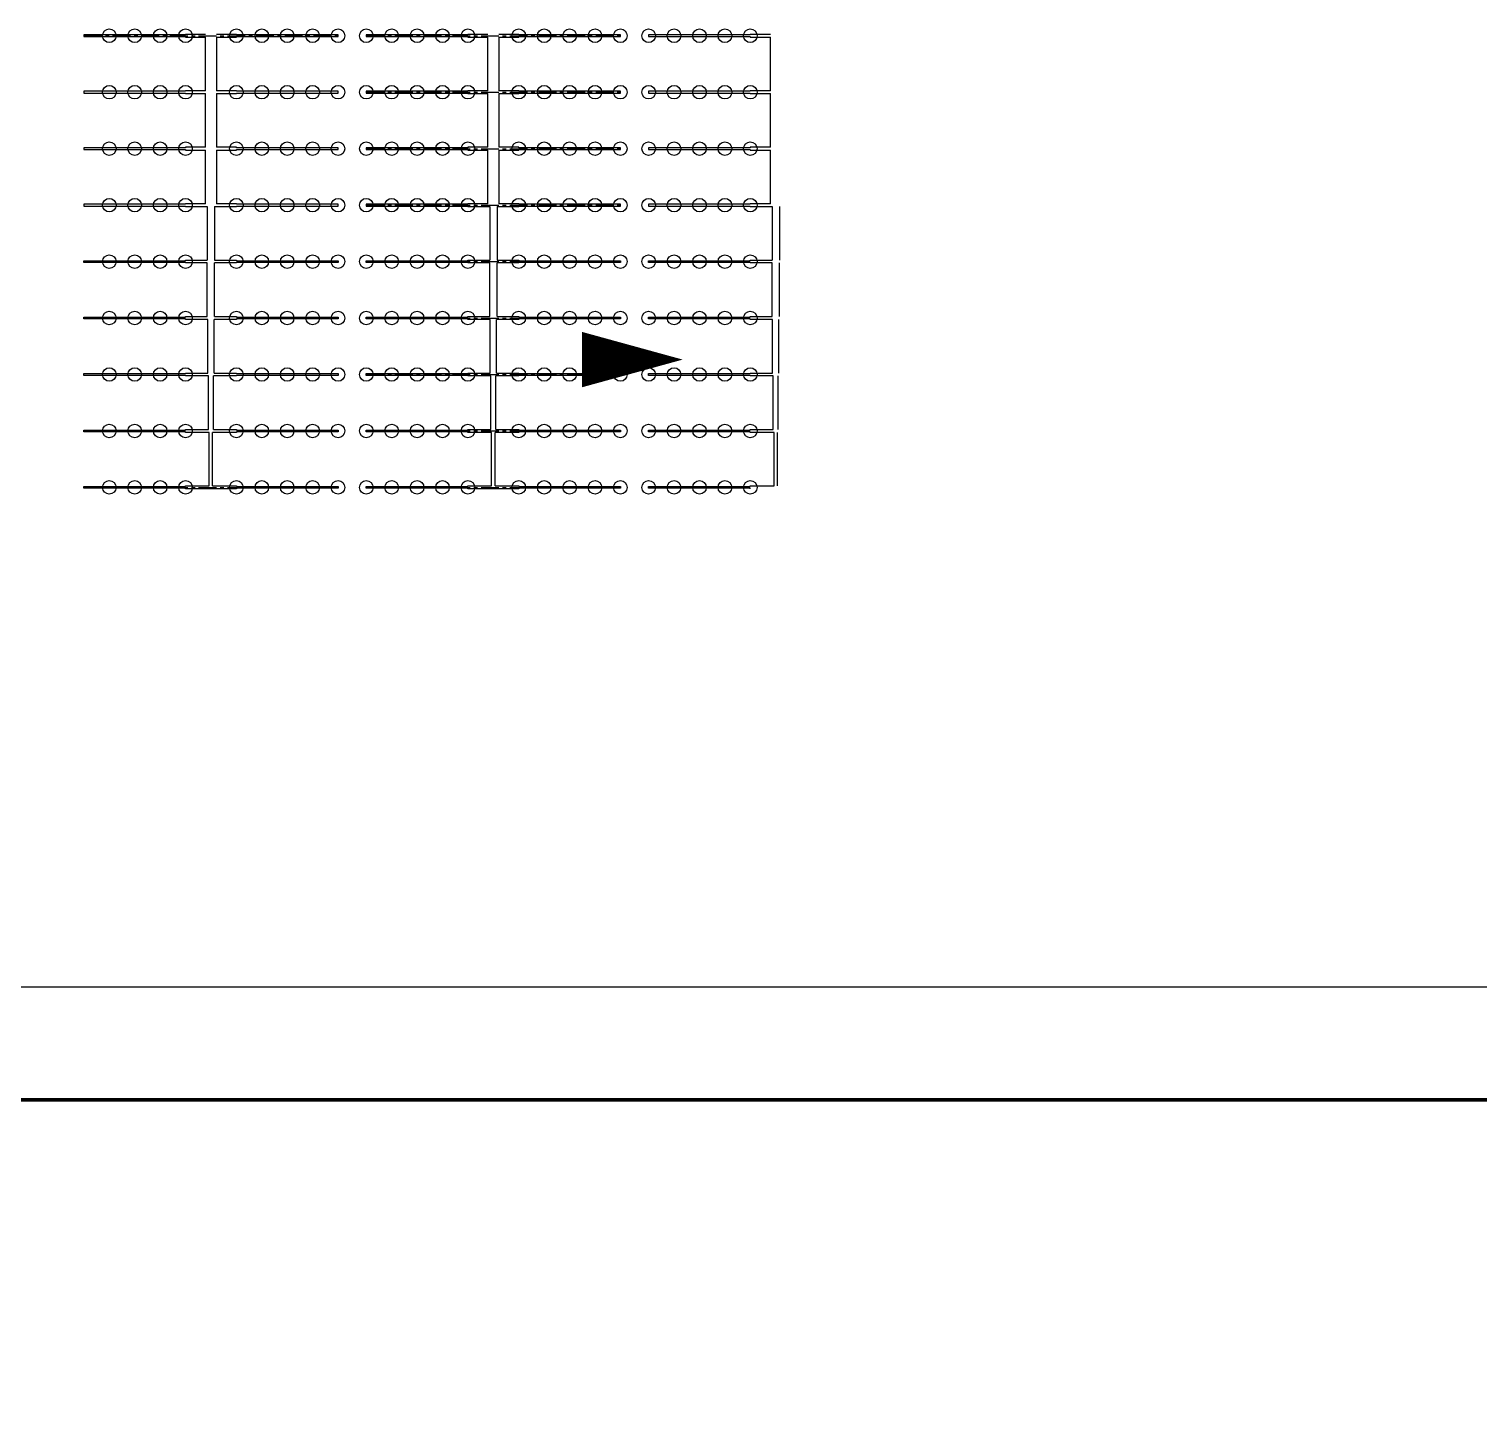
# Model space of a CAD drawing. Header units: millimetres. Extents: x -299291 to 688124, y -407813 to 623474.
# Drawn here: x 185737 to 211412, y 254052 to 278356 of the extents above; entities that cross this region are included whole.
import ezdxf

# ---------------------------------------------------------------- set-up
doc = ezdxf.new("R2010")
doc.units = ezdxf.units.MM
doc.linetypes.add('CENTER', pattern=[50.8, 31.75, -6.35, 6.35, -6.35])
doc.layers.add('轴线', color=6, linetype='CENTER')
doc.layers.add('边框粗', color=7, linetype='Continuous', lineweight=100)

msp = doc.modelspace()

# ---------------------------------------------------------------- linework, layer by layer
at = {"ltscale": 10}
for p, q in [((186709.037, 278251.517), (186709.037, 278219.517)), ((188509.037, 278251.517), (186709.037, 278251.517)), ((186709.037, 278219.517), (188509.037, 278219.517)), ((188864.037, 278260.517), (188509.037, 278260.517)), ((188509.037, 278260.517), (188509.037, 278251.517)), ((188509.037, 278219.517), (188509.037, 278210.517)), ((188509.037, 278210.517), (188864.037, 278210.517)), ((188864.037, 277260.517), (188864.037, 278210.517)), ((189409.037, 278260.517), (189054.037, 278260.517)), ((189054.037, 278210.517), (189409.037, 278210.517)), ((189054.037, 278210.517), (189054.037, 277260.517)), ((189409.037, 278251.517), (189409.037, 278260.517)), ((191209.037, 278251.517), (189409.037, 278251.517)), ((189409.037, 278210.517), (189409.037, 278219.517)), ((189409.037, 278219.517), (191209.037, 278219.517)), ((191209.037, 278219.517), (191209.037, 278251.517)), ((191709.037, 278251.517), (191709.037, 278219.517)), ((193509.037, 278251.517), (191709.037, 278251.517)), ((191709.037, 278219.517), (193509.037, 278219.517)), ((193864.037, 278260.517), (193509.037, 278260.517)), ((193509.037, 278260.517), (193509.037, 278251.517)), ((193509.037, 278219.517), (193509.037, 278210.517)), ((193509.037, 278210.517), (193864.037, 278210.517)), ((193864.037, 277260.517), (193864.037, 278210.517)), ((194409.037, 278260.517), (194054.037, 278260.517)), ((194054.037, 278210.517), (194409.037, 278210.517)), ((194054.037, 278210.517), (194054.037, 277260.517)), ((194409.037, 278251.517), (194409.037, 278260.517)), ((196209.037, 278251.517), (194409.037, 278251.517)), ((194409.037, 278210.517), (194409.037, 278219.517)), ((194409.037, 278219.517), (196209.037, 278219.517)), ((196209.037, 278219.517), (196209.037, 278251.517)), ((196709.037, 278251.517), (196709.037, 278219.517)), ((198509.037, 278251.517), (196709.037, 278251.517)), ((196709.037, 278219.517), (198509.037, 278219.517)), ((198864.037, 278260.517), (198509.037, 278260.517)), ((198509.037, 278260.517), (198509.037, 278251.517)), ((198509.037, 278219.517), (198509.037, 278210.517)), ((198509.037, 278210.517), (198864.037, 278210.517)), ((198864.037, 277260.517), (198864.037, 278210.517)), ((186709.037, 277251.517), (186709.037, 277219.517)), ((188509.037, 277251.517), (186709.037, 277251.517)), ((186709.037, 277219.517), (188509.037, 277219.517)), ((188864.037, 277260.517), (188509.037, 277260.517)), ((188509.037, 277260.517), (188509.037, 277251.517)), ((188509.037, 277219.517), (188509.037, 277210.517)), ((188509.037, 277210.517), (188864.037, 277210.517)), ((188864.037, 276260.517), (188864.037, 277210.517)), ((189409.037, 277260.517), (189054.037, 277260.517)), ((189054.037, 277210.517), (189409.037, 277210.517)), ((189054.037, 277210.517), (189054.037, 276260.517)), ((189409.037, 277251.517), (189409.037, 277260.517)), ((191209.037, 277251.517), (189409.037, 277251.517)), ((189409.037, 277210.517), (189409.037, 277219.517)), ((189409.037, 277219.517), (191209.037, 277219.517)), ((191209.037, 277219.517), (191209.037, 277251.517)), ((191709.037, 277251.517), (191709.037, 277219.517)), ((193509.037, 277251.517), (191709.037, 277251.517)), ((191709.037, 277219.517), (193509.037, 277219.517)), ((193864.037, 277260.517), (193509.037, 277260.517)), ((193509.037, 277260.517), (193509.037, 277251.517)), ((193509.037, 277219.517), (193509.037, 277210.517)), ((193509.037, 277210.517), (193864.037, 277210.517)), ((193864.037, 276260.517), (193864.037, 277210.517)), ((194409.037, 277260.517), (194054.037, 277260.517)), ((194054.037, 277210.517), (194409.037, 277210.517)), ((194054.037, 277210.517), (194054.037, 276260.517)), ((194409.037, 277251.517), (194409.037, 277260.517)), ((196209.037, 277251.517), (194409.037, 277251.517)), ((194409.037, 277210.517), (194409.037, 277219.517)), ((194409.037, 277219.517), (196209.037, 277219.517)), ((196209.037, 277219.517), (196209.037, 277251.517)), ((196709.037, 277251.517), (196709.037, 277219.517)), ((198509.037, 277251.517), (196709.037, 277251.517)), ((196709.037, 277219.517), (198509.037, 277219.517)), ((198864.037, 277260.517), (198509.037, 277260.517)), ((198509.037, 277260.517), (198509.037, 277251.517)), ((198509.037, 277219.517), (198509.037, 277210.517)), ((198509.037, 277210.517), (198864.037, 277210.517)), ((198864.037, 276260.517), (198864.037, 277210.517)), ((188864.037, 276260.517), (188509.037, 276260.517)), ((188509.037, 276260.517), (188509.037, 276251.517)), ((189409.037, 276260.517), (189054.037, 276260.517)), ((189409.037, 276251.517), (189409.037, 276260.517)), ((193864.037, 276260.517), (193509.037, 276260.517)), ((193509.037, 276260.517), (193509.037, 276251.517)), ((194409.037, 276260.517), (194054.037, 276260.517)), ((194409.037, 276251.517), (194409.037, 276260.517)), ((198864.037, 276260.517), (198509.037, 276260.517)), ((198509.037, 276260.517), (198509.037, 276251.517)), ((186709.037, 276251.517), (186709.037, 276219.517)), ((188509.037, 276251.517), (186709.037, 276251.517)), ((186709.037, 276219.517), (188509.037, 276219.517)), ((188509.037, 276219.517), (188509.037, 276210.517)), ((188509.037, 276210.517), (188864.037, 276210.517)), ((188864.037, 275260.517), (188864.037, 276210.517)), ((189054.037, 276210.517), (189409.037, 276210.517)), ((189054.037, 276210.517), (189054.037, 275260.517)), ((191209.037, 276251.517), (189409.037, 276251.517)), ((189409.037, 276210.517), (189409.037, 276219.517)), ((189409.037, 276219.517), (191209.037, 276219.517)), ((191209.037, 276219.517), (191209.037, 276251.517)), ((191709.037, 276251.517), (191709.037, 276219.517)), ((193509.037, 276251.517), (191709.037, 276251.517)), ((191709.037, 276219.517), (193509.037, 276219.517)), ((193509.037, 276219.517), (193509.037, 276210.517)), ((193509.037, 276210.517), (193864.037, 276210.517)), ((193864.037, 275260.517), (193864.037, 276210.517)), ((194054.037, 276210.517), (194409.037, 276210.517)), ((194054.037, 276210.517), (194054.037, 275260.517)), ((196209.037, 276251.517), (194409.037, 276251.517)), ((194409.037, 276210.517), (194409.037, 276219.517)), ((194409.037, 276219.517), (196209.037, 276219.517)), ((196209.037, 276219.517), (196209.037, 276251.517)), ((196709.037, 276251.517), (196709.037, 276219.517)), ((198509.037, 276251.517), (196709.037, 276251.517)), ((196709.037, 276219.517), (198509.037, 276219.517)), ((198509.037, 276219.517), (198509.037, 276210.517)), ((198509.037, 276210.517), (198864.037, 276210.517)), ((198864.037, 275260.517), (198864.037, 276210.517)), ((186709.037, 275251.517), (186709.037, 275219.517)), ((188509.037, 275251.517), (186709.037, 275251.517)), ((188864.037, 275260.517), (188509.037, 275260.517)), ((188509.037, 275260.517), (188509.037, 275251.517)), ((189409.037, 275260.517), (189054.037, 275260.517)), ((189409.037, 275251.517), (189409.037, 275260.517)), ((191209.037, 275251.517), (189409.037, 275251.517)), ((191209.037, 275219.517), (191209.037, 275251.517)), ((191709.037, 275251.517), (191709.037, 275219.517)), ((193509.037, 275251.517), (191709.037, 275251.517)), ((193864.037, 275260.517), (193509.037, 275260.517)), ((193509.037, 275260.517), (193509.037, 275251.517)), ((194409.037, 275260.517), (194054.037, 275260.517)), ((194409.037, 275251.517), (194409.037, 275260.517)), ((196209.037, 275251.517), (194409.037, 275251.517)), ((196209.037, 275219.517), (196209.037, 275251.517)), ((196709.037, 275251.517), (196709.037, 275219.517)), ((198509.037, 275251.517), (196709.037, 275251.517)), ((198864.037, 275260.517), (198509.037, 275260.517)), ((198509.037, 275260.517), (198509.037, 275251.517)), ((186709.037, 275219.517), (188509.037, 275219.517)), ((188509.037, 275219.517), (188509.037, 275210.517)), ((188509.037, 275210.517), (188894.037, 275210.517)), ((188894.037, 275210.517), (188894.037, 274260.517)), ((189024.037, 275210.517), (189409.037, 275210.517)), ((189024.037, 275210.517), (189024.037, 274260.517)), ((189409.037, 275210.517), (189409.037, 275219.517)), ((189409.037, 275219.517), (191209.037, 275219.517)), ((191709.037, 275219.517), (193509.037, 275219.517)), ((193509.037, 275219.517), (193509.037, 275210.517)), ((193509.037, 275210.517), (193894.037, 275210.517)), ((193894.037, 275210.517), (193894.037, 274260.517)), ((194024.037, 275210.517), (194409.037, 275210.517)), ((194024.037, 275210.517), (194024.037, 274260.517)), ((194409.037, 275210.517), (194409.037, 275219.517)), ((194409.037, 275219.517), (196209.037, 275219.517)), ((196709.037, 275219.517), (198509.037, 275219.517)), ((198509.037, 275219.517), (198509.037, 275210.517)), ((198509.037, 275210.517), (198894.037, 275210.517)), ((198894.037, 275210.517), (198894.037, 274260.517)), ((199024.037, 275210.517), (199024.037, 274260.517)), ((186709.037, 274219.517), (186709.037, 274251.517)), ((186709.037, 274251.517), (188509.037, 274251.517)), ((188509.037, 274219.517), (186709.037, 274219.517)), ((188509.037, 274251.517), (188509.037, 274260.517)), ((188509.037, 274260.517), (188894.037, 274260.517)), ((188509.037, 274210.517), (188509.037, 274219.517)), ((188894.037, 274210.517), (188509.037, 274210.517)), ((188894.037, 273260.517), (188894.037, 274210.517)), ((189024.037, 274260.517), (189409.037, 274260.517)), ((189409.037, 274210.517), (189024.037, 274210.517)), ((189024.037, 273260.517), (189024.037, 274210.517)), ((189409.037, 274260.517), (189409.037, 274251.517)), ((189409.037, 274251.517), (191209.037, 274251.517)), ((191209.037, 274219.517), (189409.037, 274219.517)), ((189409.037, 274219.517), (189409.037, 274210.517)), ((191209.037, 274251.517), (191209.037, 274219.517)), ((191709.037, 274219.517), (191709.037, 274251.517)), ((191709.037, 274251.517), (193509.037, 274251.517)), ((193509.037, 274219.517), (191709.037, 274219.517)), ((193509.037, 274251.517), (193509.037, 274260.517)), ((193509.037, 274260.517), (193894.037, 274260.517)), ((193509.037, 274210.517), (193509.037, 274219.517)), ((193894.037, 274210.517), (193509.037, 274210.517)), ((193894.037, 273260.517), (193894.037, 274210.517)), ((194024.037, 274260.517), (194409.037, 274260.517)), ((194409.037, 274210.517), (194024.037, 274210.517)), ((194024.037, 273260.517), (194024.037, 274210.517)), ((194409.037, 274260.517), (194409.037, 274251.517)), ((194409.037, 274251.517), (196209.037, 274251.517)), ((196209.037, 274219.517), (194409.037, 274219.517)), ((194409.037, 274219.517), (194409.037, 274210.517)), ((196209.037, 274251.517), (196209.037, 274219.517)), ((196709.037, 274219.517), (196709.037, 274251.517)), ((196709.037, 274251.517), (198509.037, 274251.517)), ((198509.037, 274219.517), (196709.037, 274219.517)), ((198509.037, 274251.517), (198509.037, 274260.517)), ((198509.037, 274260.517), (198894.037, 274260.517)), ((198509.037, 274210.517), (198509.037, 274219.517)), ((198894.037, 274210.517), (198509.037, 274210.517)), ((198894.037, 273260.517), (198894.037, 274210.517)), ((199024.037, 273260.517), (199024.037, 274210.517)), ((186709.037, 273219.517), (186709.037, 273251.517)), ((186709.037, 273251.517), (188509.037, 273251.517)), ((188509.037, 273219.517), (186709.037, 273219.517)), ((188509.037, 273251.517), (188509.037, 273260.517)), ((188509.037, 273260.517), (188894.037, 273260.517)), ((188509.037, 273210.517), (188509.037, 273219.517)), ((188904.037, 273210.517), (188509.037, 273210.517)), ((188904.037, 272260.517), (188904.037, 273210.517)), ((189409.037, 273210.517), (189014.037, 273210.517)), ((189014.037, 272260.517), (189014.037, 273210.517)), ((189024.037, 273260.517), (189409.037, 273260.517)), ((189409.037, 273260.517), (189409.037, 273251.517)), ((189409.037, 273251.517), (191209.037, 273251.517)), ((191209.037, 273219.517), (189409.037, 273219.517)), ((189409.037, 273219.517), (189409.037, 273210.517)), ((191209.037, 273251.517), (191209.037, 273219.517)), ((191709.037, 273219.517), (191709.037, 273251.517)), ((191709.037, 273251.517), (193509.037, 273251.517)), ((193509.037, 273219.517), (191709.037, 273219.517)), ((193509.037, 273251.517), (193509.037, 273260.517)), ((193509.037, 273260.517), (193894.037, 273260.517)), ((193509.037, 273210.517), (193509.037, 273219.517)), ((193904.037, 273210.517), (193509.037, 273210.517)), ((193904.037, 272260.517), (193904.037, 273210.517)), ((194409.037, 273210.517), (194014.037, 273210.517)), ((194014.037, 272260.517), (194014.037, 273210.517)), ((194024.037, 273260.517), (194409.037, 273260.517)), ((194409.037, 273260.517), (194409.037, 273251.517)), ((194409.037, 273251.517), (196209.037, 273251.517)), ((196209.037, 273219.517), (194409.037, 273219.517)), ((194409.037, 273219.517), (194409.037, 273210.517)), ((196209.037, 273251.517), (196209.037, 273219.517)), ((196709.037, 273219.517), (196709.037, 273251.517)), ((196709.037, 273251.517), (198509.037, 273251.517)), ((198509.037, 273219.517), (196709.037, 273219.517)), ((198509.037, 273251.517), (198509.037, 273260.517)), ((198509.037, 273260.517), (198894.037, 273260.517)), ((198509.037, 273210.517), (198509.037, 273219.517)), ((198904.037, 273210.517), (198509.037, 273210.517)), ((198904.037, 272260.517), (198904.037, 273210.517)), ((199014.037, 272260.517), (199014.037, 273210.517)), ((186709.037, 272219.517), (186709.037, 272251.517)), ((186709.037, 272251.517), (188509.037, 272251.517)), ((188509.037, 272219.517), (186709.037, 272219.517)), ((188509.037, 272251.517), (188509.037, 272260.517)), ((188509.037, 272260.517), (188904.037, 272260.517)), ((188509.037, 272210.517), (188509.037, 272219.517)), ((188914.037, 272210.517), (188509.037, 272210.517)), ((188914.037, 271260.517), (188914.037, 272210.517)), ((189409.037, 272210.517), (189004.037, 272210.517)), ((189004.037, 271260.517), (189004.037, 272210.517)), ((189014.037, 272260.517), (189409.037, 272260.517)), ((189409.037, 272260.517), (189409.037, 272251.517)), ((189409.037, 272251.517), (191209.037, 272251.517)), ((191209.037, 272219.517), (189409.037, 272219.517)), ((189409.037, 272219.517), (189409.037, 272210.517)), ((191209.037, 272251.517), (191209.037, 272219.517)), ((191709.037, 272219.517), (191709.037, 272251.517)), ((191709.037, 272251.517), (193509.037, 272251.517)), ((193509.037, 272219.517), (191709.037, 272219.517)), ((193509.037, 272251.517), (193509.037, 272260.517)), ((193509.037, 272260.517), (193904.037, 272260.517)), ((193509.037, 272210.517), (193509.037, 272219.517)), ((193914.037, 272210.517), (193509.037, 272210.517)), ((193914.037, 271260.517), (193914.037, 272210.517)), ((194409.037, 272210.517), (194004.037, 272210.517)), ((194004.037, 271260.517), (194004.037, 272210.517)), ((194014.037, 272260.517), (194409.037, 272260.517)), ((194409.037, 272260.517), (194409.037, 272251.517)), ((194409.037, 272251.517), (196209.037, 272251.517)), ((196209.037, 272219.517), (194409.037, 272219.517)), ((194409.037, 272219.517), (194409.037, 272210.517)), ((196209.037, 272251.517), (196209.037, 272219.517)), ((196709.037, 272219.517), (196709.037, 272251.517)), ((196709.037, 272251.517), (198509.037, 272251.517)), ((198509.037, 272219.517), (196709.037, 272219.517)), ((198509.037, 272251.517), (198509.037, 272260.517)), ((198509.037, 272260.517), (198904.037, 272260.517)), ((198509.037, 272210.517), (198509.037, 272219.517)), ((198914.037, 272210.517), (198509.037, 272210.517)), ((198914.037, 271260.517), (198914.037, 272210.517)), ((199004.037, 271260.517), (199004.037, 272210.517)), ((186709.037, 271219.517), (186709.037, 271251.517)), ((186709.037, 271251.517), (188509.037, 271251.517)), ((188509.037, 271219.517), (186709.037, 271219.517)), ((188509.037, 271251.517), (188509.037, 271260.517)), ((188509.037, 271260.517), (188914.037, 271260.517)), ((188509.037, 271210.517), (188509.037, 271219.517)), ((188929.037, 271210.517), (188509.037, 271210.517)), ((188929.037, 270260.517), (188929.037, 271210.517)), ((188989.037, 270260.517), (188989.037, 271210.517)), ((189409.037, 271210.517), (188989.037, 271210.517)), ((189004.037, 271260.517), (189409.037, 271260.517)), ((189409.037, 271260.517), (189409.037, 271251.517)), ((189409.037, 271251.517), (191209.037, 271251.517)), ((191209.037, 271219.517), (189409.037, 271219.517)), ((189409.037, 271219.517), (189409.037, 271210.517)), ((191209.037, 271251.517), (191209.037, 271219.517)), ((191709.037, 271219.517), (191709.037, 271251.517)), ((191709.037, 271251.517), (193509.037, 271251.517)), ((193509.037, 271219.517), (191709.037, 271219.517)), ((193509.037, 271251.517), (193509.037, 271260.517)), ((193509.037, 271260.517), (193914.037, 271260.517)), ((193509.037, 271210.517), (193509.037, 271219.517)), ((193929.037, 271210.517), (193509.037, 271210.517)), ((193929.037, 270260.517), (193929.037, 271210.517)), ((193989.037, 270260.517), (193989.037, 271210.517)), ((194409.037, 271210.517), (193989.037, 271210.517)), ((194004.037, 271260.517), (194409.037, 271260.517)), ((194409.037, 271260.517), (194409.037, 271251.517)), ((194409.037, 271251.517), (196209.037, 271251.517)), ((196209.037, 271219.517), (194409.037, 271219.517)), ((194409.037, 271219.517), (194409.037, 271210.517)), ((196209.037, 271251.517), (196209.037, 271219.517)), ((196709.037, 271219.517), (196709.037, 271251.517)), ((196709.037, 271251.517), (198509.037, 271251.517)), ((198509.037, 271219.517), (196709.037, 271219.517)), ((198509.037, 271251.517), (198509.037, 271260.517)), ((198509.037, 271260.517), (198914.037, 271260.517)), ((198509.037, 271210.517), (198509.037, 271219.517)), ((198929.037, 271210.517), (198509.037, 271210.517)), ((198929.037, 270260.517), (198929.037, 271210.517)), ((198989.037, 270260.517), (198989.037, 271210.517)), ((186709.037, 270219.517), (186709.037, 270251.517)), ((186709.037, 270251.517), (188509.037, 270251.517)), ((188509.037, 270219.517), (186709.037, 270219.517)), ((188509.037, 270251.517), (188509.037, 270260.517)), ((188509.037, 270260.517), (188929.037, 270260.517)), ((188509.037, 270210.517), (188509.037, 270219.517)), ((189409.037, 270210.517), (188509.037, 270210.517)), ((188989.037, 270260.517), (189409.037, 270260.517)), ((189409.037, 270260.517), (189409.037, 270251.517)), ((189409.037, 270251.517), (191209.037, 270251.517)), ((191209.037, 270219.517), (189409.037, 270219.517)), ((189409.037, 270219.517), (189409.037, 270210.517)), ((191209.037, 270251.517), (191209.037, 270219.517)), ((191709.037, 270219.517), (191709.037, 270251.517)), ((191709.037, 270251.517), (193509.037, 270251.517)), ((193509.037, 270219.517), (191709.037, 270219.517)), ((193509.037, 270251.517), (193509.037, 270260.517)), ((193509.037, 270260.517), (193929.037, 270260.517)), ((193509.037, 270210.517), (193509.037, 270219.517)), ((194409.037, 270210.517), (193509.037, 270210.517)), ((193989.037, 270260.517), (194409.037, 270260.517)), ((194409.037, 270260.517), (194409.037, 270251.517)), ((194409.037, 270251.517), (196209.037, 270251.517)), ((196209.037, 270219.517), (194409.037, 270219.517)), ((194409.037, 270219.517), (194409.037, 270210.517)), ((196209.037, 270251.517), (196209.037, 270219.517)), ((196709.037, 270219.517), (196709.037, 270251.517)), ((196709.037, 270251.517), (198509.037, 270251.517)), ((198509.037, 270219.517), (196709.037, 270219.517)), ((198509.037, 270251.517), (198509.037, 270260.517)), ((198509.037, 270260.517), (198929.037, 270260.517)), ((198509.037, 270210.517), (198509.037, 270219.517))]:
    msp.add_line(p, q, dxfattribs=at)
at = {"color": 7, "lineweight": -3}
msp.add_lwpolyline([(195528.81, 272499.354, 981.097, 0, 0), (197311.998, 272499.354, 0, 0, 0)], format="xyseb", dxfattribs=at)
msp.add_lwpolyline([(152495.43, 142585.556), (320695.43, 142585.556), (320695.43, 261385.556), (152495.43, 261385.556)], close=True)
at = {"ltscale": 10}
for centre in [(187159.037, 278235.517), (187609.037, 278235.517), (188059.037, 278235.517), (188509.037, 278235.517), (189409.037, 278235.517), (189859.037, 278235.517), (190309.037, 278235.517), (190759.037, 278235.517), (191209.037, 278235.517), (191709.037, 278235.517), (192159.037, 278235.517), (192609.037, 278235.517), (193059.037, 278235.517), (193509.037, 278235.517), (194409.037, 278235.517), (194859.037, 278235.517), (195309.037, 278235.517), (195759.037, 278235.517), (196209.037, 278235.517), (196709.037, 278235.517), (197159.037, 278235.517), (197609.037, 278235.517), (198059.037, 278235.517), (198509.037, 278235.517), (187159.037, 277235.517), (187609.037, 277235.517), (188059.037, 277235.517), (188509.037, 277235.517), (189409.037, 277235.517), (189859.037, 277235.517), (190309.037, 277235.517), (190759.037, 277235.517), (191209.037, 277235.517), (191709.037, 277235.517), (192159.037, 277235.517), (192609.037, 277235.517), (193059.037, 277235.517), (193509.037, 277235.517), (194409.037, 277235.517), (194859.037, 277235.517), (195309.037, 277235.517), (195759.037, 277235.517), (196209.037, 277235.517), (196709.037, 277235.517), (197159.037, 277235.517), (197609.037, 277235.517), (198059.037, 277235.517), (198509.037, 277235.517), (187159.037, 276235.517), (187609.037, 276235.517), (188059.037, 276235.517), (188509.037, 276235.517), (189409.037, 276235.517), (189859.037, 276235.517), (190309.037, 276235.517), (190759.037, 276235.517), (191209.037, 276235.517), (191709.037, 276235.517), (192159.037, 276235.517), (192609.037, 276235.517), (193059.037, 276235.517), (193509.037, 276235.517), (194409.037, 276235.517), (194859.037, 276235.517), (195309.037, 276235.517), (195759.037, 276235.517), (196209.037, 276235.517), (196709.037, 276235.517), (197159.037, 276235.517), (197609.037, 276235.517), (198059.037, 276235.517), (198509.037, 276235.517), (187159.037, 275235.517), (187609.037, 275235.517), (188059.037, 275235.517), (188509.037, 275235.517), (189409.037, 275235.517), (189859.037, 275235.517), (190309.037, 275235.517), (190759.037, 275235.517), (191209.037, 275235.517), (191709.037, 275235.517), (192159.037, 275235.517), (192609.037, 275235.517), (193059.037, 275235.517), (193509.037, 275235.517), (194409.037, 275235.517), (194859.037, 275235.517), (195309.037, 275235.517), (195759.037, 275235.517), (196209.037, 275235.517), (196709.037, 275235.517), (197159.037, 275235.517), (197609.037, 275235.517), (198059.037, 275235.517), (198509.037, 275235.517), (187159.037, 274235.517), (187609.037, 274235.517), (188059.037, 274235.517), (188509.037, 274235.517), (189409.037, 274235.517), (189859.037, 274235.517), (190309.037, 274235.517), (190759.037, 274235.517), (191209.037, 274235.517), (191709.037, 274235.517), (192159.037, 274235.517), (192609.037, 274235.517), (193059.037, 274235.517), (193509.037, 274235.517), (194409.037, 274235.517), (194859.037, 274235.517), (195309.037, 274235.517), (195759.037, 274235.517), (196209.037, 274235.517), (196709.037, 274235.517), (197159.037, 274235.517), (197609.037, 274235.517), (198059.037, 274235.517), (198509.037, 274235.517), (187159.037, 273235.517), (187609.037, 273235.517), (188059.037, 273235.517), (188509.037, 273235.517), (189409.037, 273235.517), (189859.037, 273235.517), (190309.037, 273235.517), (190759.037, 273235.517), (191209.037, 273235.517), (191709.037, 273235.517), (192159.037, 273235.517), (192609.037, 273235.517), (193059.037, 273235.517), (193509.037, 273235.517), (194409.037, 273235.517), (194859.037, 273235.517), (195309.037, 273235.517), (195759.037, 273235.517), (196209.037, 273235.517), (196709.037, 273235.517), (197159.037, 273235.517), (197609.037, 273235.517), (198059.037, 273235.517), (198509.037, 273235.517), (187159.037, 272235.517), (187609.037, 272235.517), (188059.037, 272235.517), (188509.037, 272235.517), (189409.037, 272235.517), (189859.037, 272235.517), (190309.037, 272235.517), (190759.037, 272235.517), (191209.037, 272235.517), (191709.037, 272235.517), (192159.037, 272235.517), (192609.037, 272235.517), (193059.037, 272235.517), (193509.037, 272235.517), (194409.037, 272235.517), (194859.037, 272235.517), (195309.037, 272235.517), (195759.037, 272235.517), (196209.037, 272235.517), (196709.037, 272235.517), (197159.037, 272235.517), (197609.037, 272235.517), (198059.037, 272235.517), (198509.037, 272235.517), (187159.037, 271235.517), (187609.037, 271235.517), (188059.037, 271235.517), (188509.037, 271235.517), (189409.037, 271235.517), (189859.037, 271235.517), (190309.037, 271235.517), (190759.037, 271235.517), (191209.037, 271235.517), (191709.037, 271235.517), (192159.037, 271235.517), (192609.037, 271235.517), (193059.037, 271235.517), (193509.037, 271235.517), (194409.037, 271235.517), (194859.037, 271235.517), (195309.037, 271235.517), (195759.037, 271235.517), (196209.037, 271235.517), (196709.037, 271235.517), (197159.037, 271235.517), (197609.037, 271235.517), (198059.037, 271235.517), (198509.037, 271235.517), (187159.037, 270235.517), (187609.037, 270235.517), (188059.037, 270235.517), (188509.037, 270235.517), (189409.037, 270235.517), (189859.037, 270235.517), (190309.037, 270235.517), (190759.037, 270235.517), (191209.037, 270235.517), (191709.037, 270235.517), (192159.037, 270235.517), (192609.037, 270235.517), (193059.037, 270235.517), (193509.037, 270235.517), (194409.037, 270235.517), (194859.037, 270235.517), (195309.037, 270235.517), (195759.037, 270235.517), (196209.037, 270235.517), (196709.037, 270235.517), (197159.037, 270235.517), (197609.037, 270235.517), (198059.037, 270235.517), (198509.037, 270235.517)]:
    msp.add_circle(centre, 120, dxfattribs=at)
at = {"layer": '轴线', "ltscale": 10}
for p, q in [((186709.037, 278235.517), (191209.037, 278235.517)), ((191709.037, 278235.517), (196209.037, 278235.517)), ((191709.037, 277235.517), (196209.037, 277235.517)), ((191709.037, 277235.517), (196209.037, 277235.517)), ((191709.037, 276235.517), (196209.037, 276235.517)), ((191709.037, 276235.517), (196209.037, 276235.517)), ((191709.037, 275235.517), (196209.037, 275235.517)), ((191709.037, 275235.517), (196209.037, 275235.517)), ((191709.037, 274235.517), (196209.037, 274235.517)), ((191709.037, 274235.517), (196209.037, 274235.517)), ((191709.037, 273235.517), (196209.037, 273235.517)), ((191709.037, 273235.517), (196209.037, 273235.517)), ((191709.037, 272235.517), (196209.037, 272235.517)), ((191709.037, 272235.517), (196209.037, 272235.517)), ((191709.037, 271235.517), (196209.037, 271235.517)), ((191709.037, 271235.517), (196209.037, 271235.517)), ((186709.037, 270235.517), (191209.037, 270235.517)), ((191709.037, 270235.517), (196209.037, 270235.517))]:
    msp.add_line(p, q, dxfattribs=at)
at = {"layer": '边框粗', "lineweight": 100}
msp.add_line((318695.43, 259385.556), (157495.43, 259385.556), dxfattribs=at)

doc.saveas('drawing.dxf')
